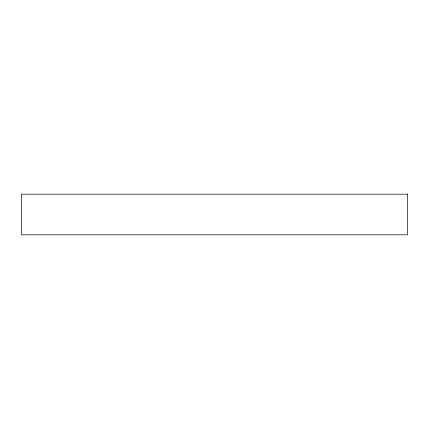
<?xml version="1.0" encoding="UTF-8"?>
<svg xmlns="http://www.w3.org/2000/svg" width="429" height="429" viewBox="0 0 429 429"><rect width="100%" height="100%" fill="white"/><g stroke="black" fill="none" stroke-linecap="round" stroke-linejoin="round"><path stroke-width="0.64" d="M407.55 194.181L21.45 194.181L21.45 234.819L407.55 234.819L407.55 194.181"/></g></svg>
